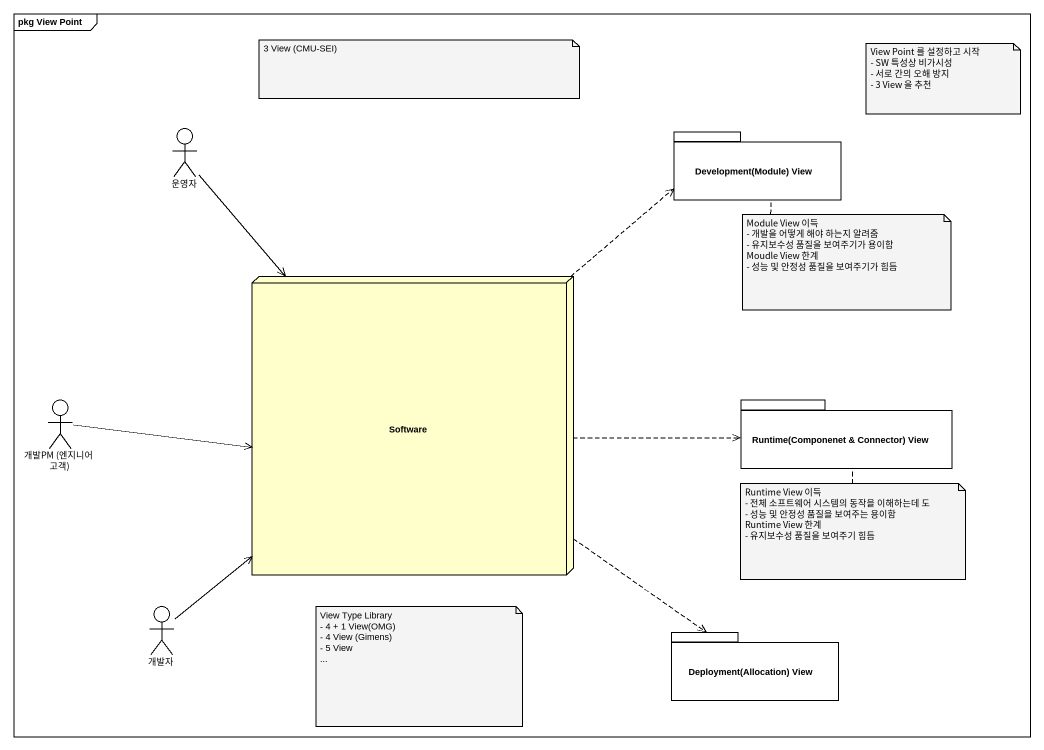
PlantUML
@startuml
mainframe pkg View Point
actor 운영자
package "Development(Module) View" as Development_Module_View {
}
node Software
actor "개발PM (엔지니어 고객)" as 개발PM_엔지니어_고객
package "Runtime(Componenet & Connector) View" as Runtime_Componenet {
}
actor 개발자
package "Deployment(Allocation) View" as Deployment_Allocation_View {
}
운영자 --> Software
Software .up.> Development_Module_View
Software .right.> Runtime_Componenet
Software ..> Deployment_Allocation_View
개발PM_엔지니어_고객 -right-> Software
개발자 -up-> Software
note as N1
  3 View (CMU-SEI)
end note
note as N2
  View Point 를 설정하고 시작
  - SW 특성상 비가시성
  - 서로 간의 오해 방지
  - 3 View 을 추천
end note
note bottom of Development_Module_View
  Module View 이득
  - 개발을 어떻게 해야 하는지 알려줌
  - 유지보수성 품질을 보여주기가 용이함
  Moudle View 한계
  - 성능 및 안정성 품질을 보여주기가 힘듬
end note
note bottom of Runtime_Componenet
  Runtime View 이득
  - 전체 소프트웨어 시스템의 동작을 이해하는데 도
  - 성능 및 안정성 품질을 보여주는 용이함
  Runtime View 한계
  - 유지보수성 품질을 보여주기 힘듬
end note
note as N5
  View Type Library
  - 4 + 1 View(OMG)
  - 4 View (Gimens)
  - 5 View
  ~...
end note
@enduml
